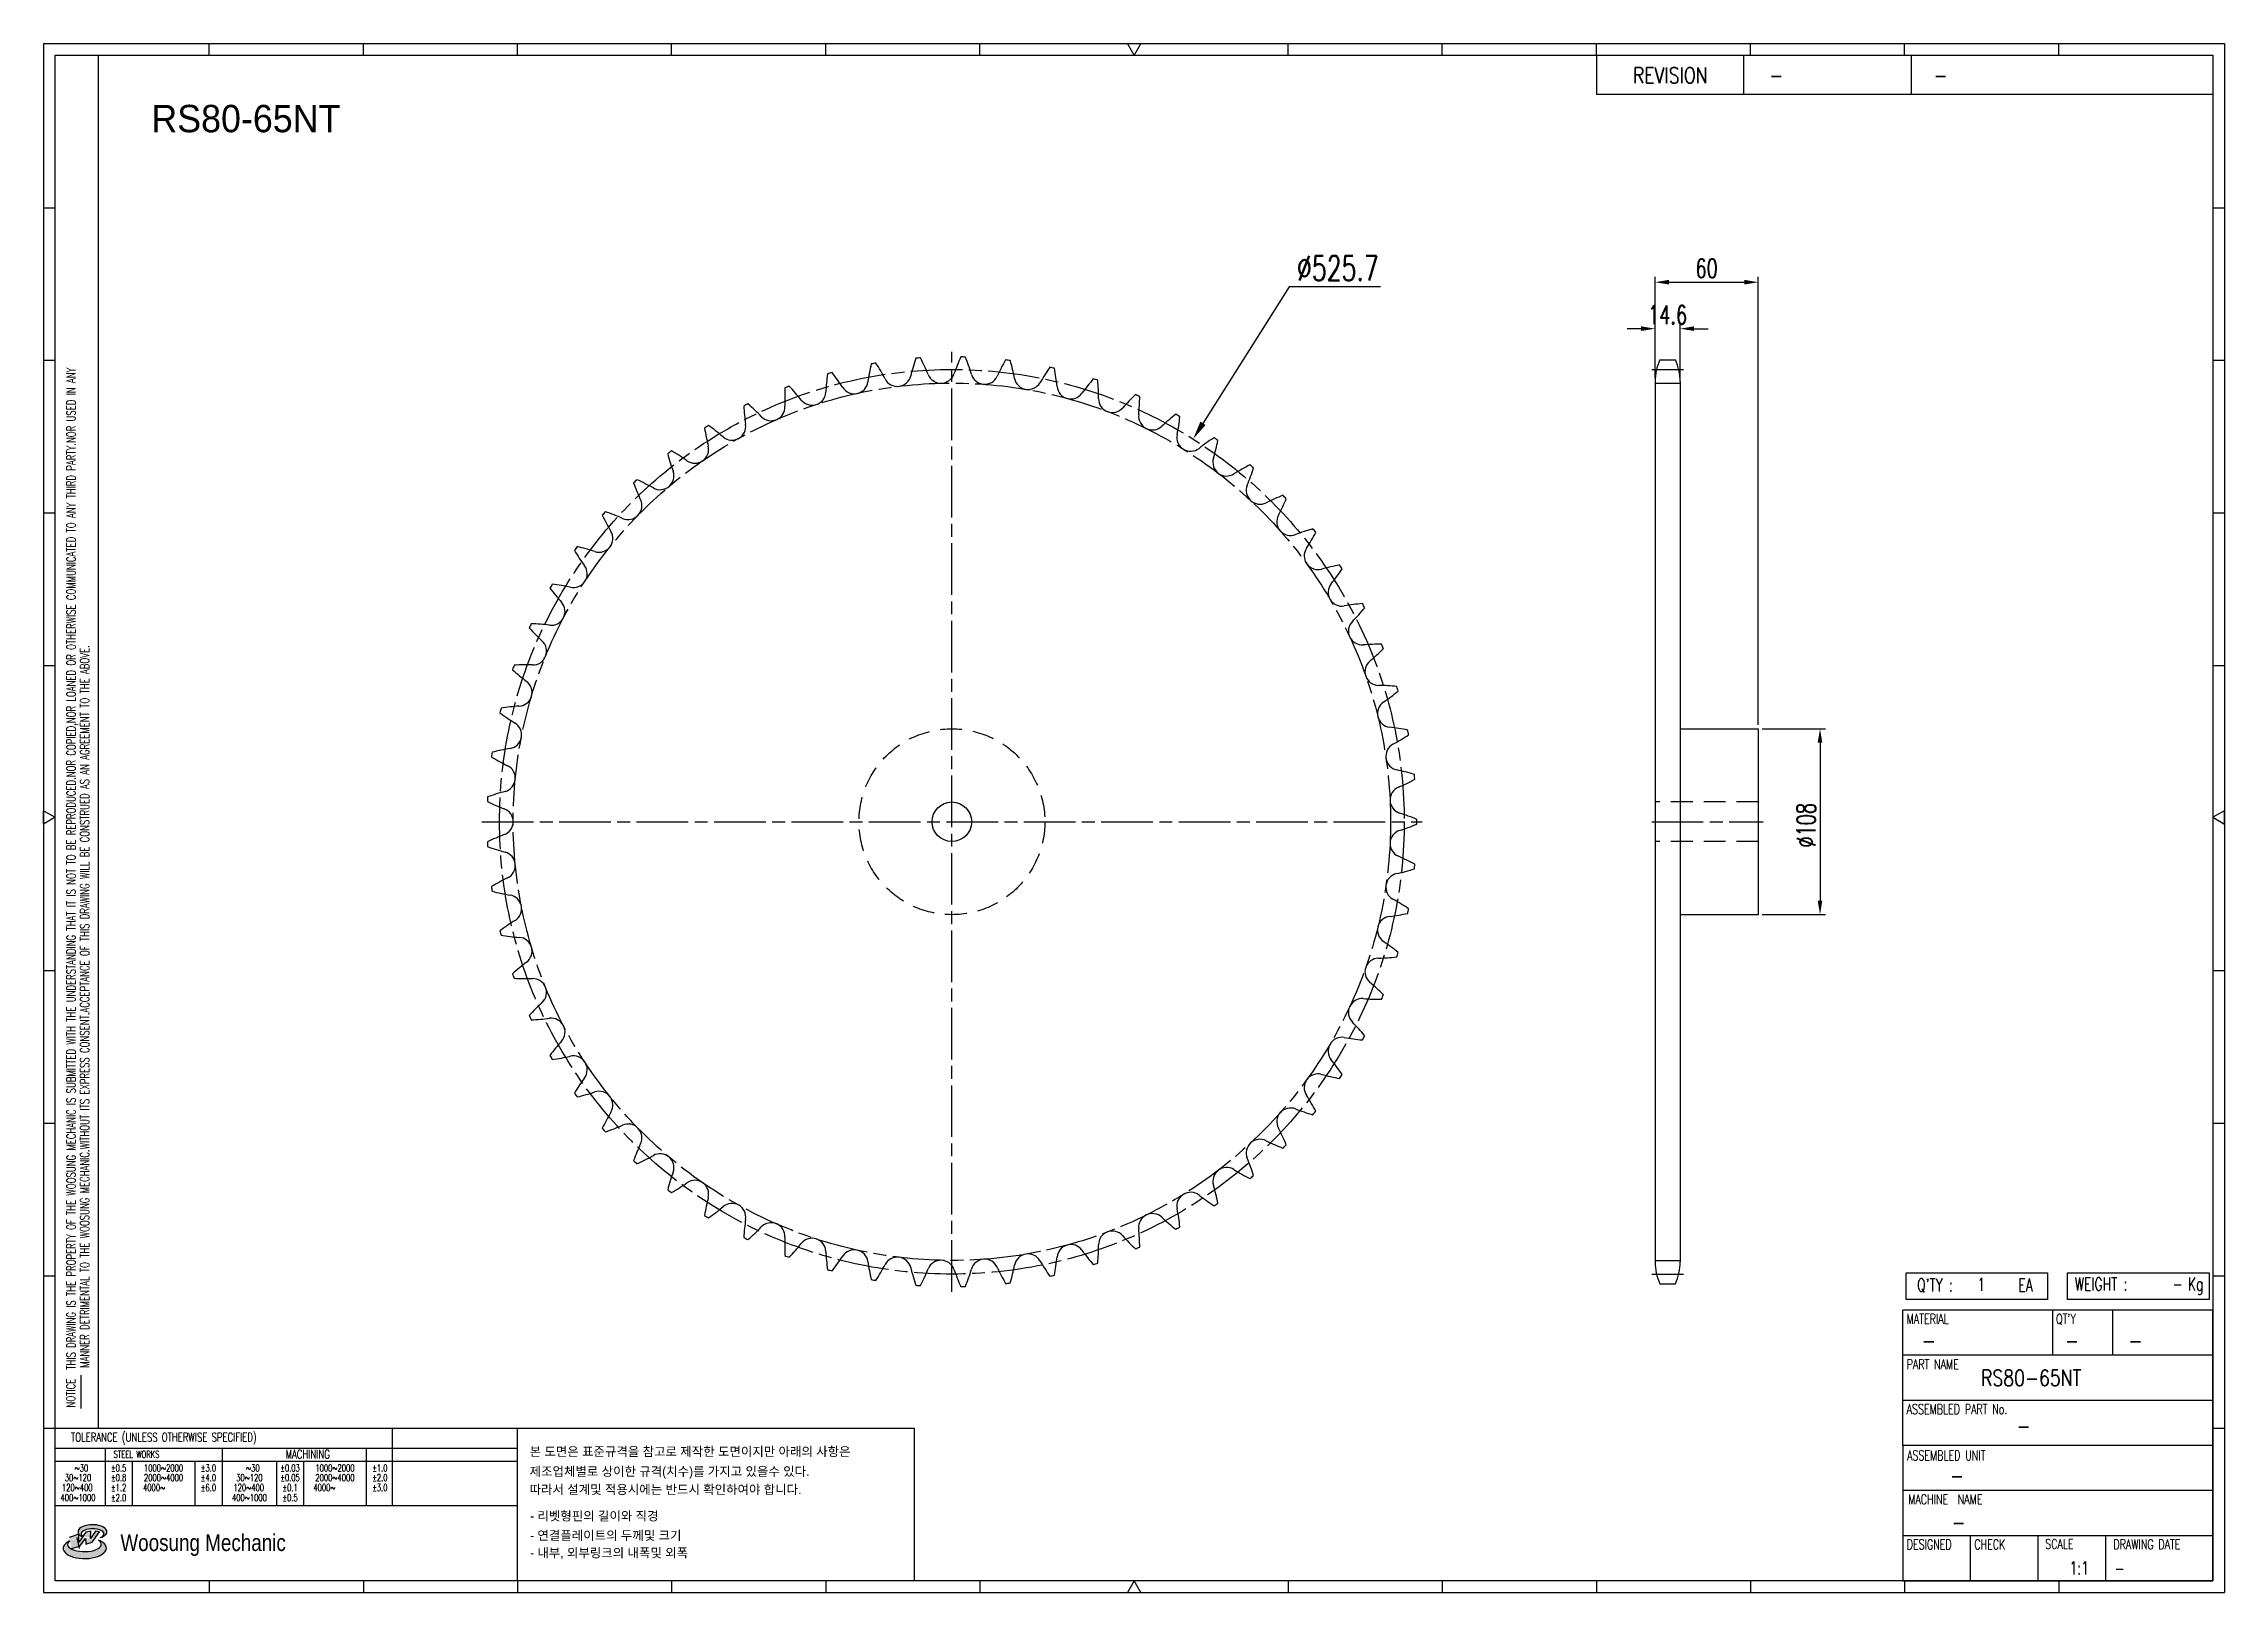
# Model space of a CAD drawing. Header units: millimetres. Extents: x 26814 to 28081, y 33 to 933.
import ezdxf
from ezdxf.enums import TextEntityAlignment as Align

# ---------------------------------------------------------------- set-up
doc = ezdxf.new("R2010")
doc.units = ezdxf.units.MM
for name, pattern in [('AM_ISO08W050', [18, 12, -1.5, 3, -1.5]), ('AM_ISO08W050x2', [9, 6, -0.75, 1.5, -0.75]), ('HIDDEN', [9.525, 6.35, -3.175])]:
    doc.linetypes.add(name, pattern=pattern)
doc.layers.get('Defpoints').update_dxf_attribs({"color": 80})
doc.layers.add('CL2', color=4, linetype='AM_ISO08W050', lineweight=25)
for name, color, linetype in [('HL', 2, 'HIDDEN'), ('LOGO', 7, 'Continuous'), ('S-DIM', 7, 'Continuous'), ('TITLE', 7, 'Continuous')]:
    doc.layers.add(name, color=color, linetype=linetype)
doc.styles.add('HAN', font='ROMANS.shx', dxfattribs={"width": 0.7, "bigfont": 'whgtxt.shx'})
doc.styles.add('HKD_ST2', font='romans.shx', dxfattribs={"width": 0.7, "height": 4, "bigfont": '@extfont2.shx'})
doc.styles.add('HSG', font='SIMPLEX.shx', dxfattribs={"width": 0.7, "bigfont": 'HSG.shx'})
doc.styles.add('MtXpl_', font='Gulim.ttf')
doc.styles.add('SLDTEXTSTYLE4', font='arial.ttf', dxfattribs={"width": 0.8})
doc.dimstyles.new('APP23', dxfattribs={"dimscale": 4.5, "dimtxt": 2.4, "dimasz": 1.8, "dimexe": 0.7, "dimexo": 0.5, "dimgap": 0.6, "dimtad": 1, "dimtoh": 1, "dimdec": 1, "dimrnd": 0.01, "dimzin": 9, "dimdsep": 46, "dimtxsty": 'HSG', "dimcen": 0, "dimclrd": 1, "dimclre": 1, "dimclrt": 256, "dimazin": 2, "dimtp": 1, "dimtm": 1, "dimtfac": 0.5, "dimtdec": 1, "dimtix": 1, "dimtofl": 0, "dimtmove": 0, "dimatfit": 3, "dimfxl": 0, "dimtvp": 1, "dimtolj": 2, "dimlwd": -1, "dimlwe": -1, "dimarcsym": 0})
doc.dimstyles.new('APP28', dxfattribs={"dimscale": 6, "dimtxt": 2.4, "dimasz": 1.8, "dimexe": 0.7, "dimexo": 0.5, "dimgap": 0.6, "dimtad": 1, "dimtoh": 1, "dimdec": 1, "dimrnd": 0.01, "dimzin": 9, "dimdsep": 46, "dimtxsty": 'HSG', "dimcen": 0, "dimclrd": 1, "dimclre": 1, "dimclrt": 256, "dimazin": 2, "dimtp": 1, "dimtm": 1, "dimtfac": 0.5, "dimtdec": 1, "dimtofl": 0, "dimtmove": 0, "dimatfit": 3, "dimfxl": 0, "dimtvp": 1, "dimtolj": 2, "dimlwd": -1, "dimlwe": -1, "dimarcsym": 0})

# ---------------------------------------------------------------- blocks, each defined once
blk = doc.blocks.new('MASTER')
at = {"layer": 'LOGO'}
h = blk.add_hatch(color=10, dxfattribs=at)
h.paths.add_polyline_path([(1.544, 35.177), (1.554, 34.966), (1.779, 35.034), (2.054, 35.422), (1.908, 35.446), (1.728, 35.167), (1.741, 35.439), (1.547, 35.405), (1.292, 35.041), (1.295, 35.33), (0.943, 35.208), (1.03, 34.8), (1.336, 34.885)])
edge = h.paths.add_edge_path()
edge.add_ellipse((1.795, 35.421), major_axis=(-0.53, 0), ratio=0.487785, start_angle=122.36065, end_angle=403.39574)
edge.add_line((1.411, 35.244), (1.419, 35.261))
edge.add_ellipse((1.798, 35.344), major_axis=(-0.423, 0), ratio=0.444396, start_angle=131.58977, end_angle=386.19408, ccw=False)
edge = h.paths.add_edge_path()
edge.add_ellipse((1.512, 34.815), major_axis=(-0.793, 0), ratio=0.480113, start_angle=314.67633, end_angle=590.85213)
edge.add_ellipse((1.501, 34.958), major_axis=(-0.62, 0), ratio=0.43311, start_angle=331.7024, end_angle=574.42495, ccw=False)
at = {"color": 140}
for p, q in [((0, 90.118), (80.15, 90.118)), ((0, 90.118), (0, 33.191)), ((80.15, 90.118), (80.15, 33.191)), ((57.068, 89.693), (57.068, 88.246)), ((62.47, 89.693), (62.47, 88.246)), ((68.635, 89.693), (68.635, 88.246)), ((79.725, 88.246), (57.068, 88.246)), ((68.449, 43.961), (68.449, 44.936)), ((68.449, 44.936), (73.654, 44.936)), ((73.654, 44.936), (73.654, 43.961)), ((74.39, 43.961), (74.39, 44.936)), ((74.39, 44.936), (79.595, 44.936)), ((79.595, 44.936), (79.595, 43.961)), ((68.336, 38.59), (68.336, 43.563)), ((79.725, 43.563), (68.336, 43.563)), ((73.654, 43.961), (68.449, 43.961)), ((73.827, 43.563), (73.827, 41.905)), ((79.595, 43.961), (74.39, 43.961)), ((76.037, 43.563), (76.037, 41.905)), ((79.725, 38.59), (79.725, 43.563)), ((79.725, 41.905), (68.336, 41.905)), ((79.725, 40.248), (68.336, 40.248)), ((68.336, 38.59), (68.336, 33.616)), ((79.725, 38.59), (68.336, 38.59)), ((79.725, 33.616), (79.725, 38.59)), ((79.725, 36.932), (68.336, 36.932)), ((79.725, 35.274), (68.336, 35.274)), ((70.822, 33.616), (70.822, 35.274)), ((73.309, 33.616), (73.309, 35.274)), ((75.796, 33.616), (75.796, 35.274)), ((0, 33.191), (80.15, 33.191)), ((68.336, 33.616), (79.725, 33.616))]:
    blk.add_line(p, q, dxfattribs=at)
for p, q in [((6.089, 89.693), (6.089, 90.118)), ((11.753, 89.693), (11.753, 90.118)), ((17.418, 89.693), (17.418, 90.118)), ((23.082, 89.693), (23.082, 90.118)), ((28.746, 89.693), (28.746, 90.118)), ((34.411, 89.693), (34.411, 90.118)), ((45.739, 89.693), (45.739, 90.118)), ((51.404, 89.693), (51.404, 90.118)), ((57.068, 89.693), (57.068, 90.118)), ((62.732, 89.693), (62.732, 90.118)), ((68.397, 89.693), (68.397, 90.118)), ((74.061, 89.693), (74.061, 90.118)), ((0, 84.085), (0.425, 84.085)), ((79.725, 84.085), (80.15, 84.085)), ((0, 78.478), (0.425, 78.478)), ((79.725, 78.478), (80.15, 78.478)), ((0, 72.87), (0.425, 72.87)), ((79.725, 72.87), (80.15, 72.87)), ((0, 67.262), (0.425, 67.262)), ((79.725, 67.262), (80.15, 67.262)), ((0, 56.047), (0.425, 56.047)), ((79.725, 56.047), (80.15, 56.047)), ((0, 50.439), (0.425, 50.439)), ((79.725, 50.439), (80.15, 50.439)), ((0, 44.832), (0.425, 44.832)), ((79.725, 44.832), (80.15, 44.832)), ((1.377, 39.947), (1.377, 41.174)), ((0, 39.224), (0.425, 39.224)), ((79.725, 39.224), (80.15, 39.224)), ((6.089, 33.616), (6.089, 33.191)), ((11.753, 33.616), (11.753, 33.191)), ((17.418, 33.616), (17.418, 33.191)), ((23.082, 33.616), (23.082, 33.191)), ((28.746, 33.616), (28.746, 33.191)), ((34.411, 33.616), (34.411, 33.191)), ((45.739, 33.616), (45.739, 33.191)), ((51.404, 33.616), (51.404, 33.191)), ((57.068, 33.616), (57.068, 33.191)), ((62.732, 33.616), (62.732, 33.191)), ((68.397, 33.616), (68.397, 33.191)), ((74.061, 33.616), (74.061, 33.191))]:
    blk.add_line(p, q)
at = {"color": 2}
for p, q in [((2.017, 39.224), (2.017, 89.693)), ((0.425, 39.224), (17.418, 39.224)), ((0.425, 38.487), (17.418, 38.487)), ((2.257, 38.487), (2.257, 36.382)), ((6.557, 38.5), (6.557, 36.382)), ((11.857, 38.487), (11.857, 36.382)), ((12.816, 39.224), (12.816, 36.382)), ((17.418, 33.616), (17.418, 39.224)), ((0.425, 38.012), (17.418, 38.012)), ((3.257, 38.012), (3.257, 36.382)), ((5.557, 38.012), (5.557, 36.382)), ((8.557, 38.012), (8.557, 36.382)), ((9.557, 38.026), (9.557, 36.382)), ((0.425, 36.382), (17.418, 36.382))]:
    blk.add_line(p, q, dxfattribs=at)
for points in [[(40.075, 89.693), (39.83, 90.118), (40.32, 90.118)], [(0.425, 61.679), (0, 61.433), (0, 61.924)], [(79.725, 61.679), (80.15, 61.433), (80.15, 61.924)], [(40.075, 33.616), (39.83, 33.191), (40.32, 33.191)]]:
    blk.add_lwpolyline(points, close=True)
at = {"color": 140}
blk.add_lwpolyline([(0.425, 89.693), (79.725, 89.693), (79.725, 33.616), (0.425, 33.616)], close=True, dxfattribs=at)
at = {"layer": 'LOGO'}
for p, q in [((1.295, 35.33), (0.943, 35.208)), ((1.547, 35.405), (1.292, 35.041)), ((1.292, 35.041), (1.295, 35.33)), ((1.741, 35.439), (1.547, 35.405)), ((1.908, 35.446), (1.728, 35.167)), ((1.728, 35.167), (1.741, 35.439)), ((1.779, 35.034), (2.054, 35.422)), ((2.054, 35.422), (1.908, 35.446)), ((1.03, 34.8), (1.336, 34.885)), ((1.224, 35.208), (1.311, 34.8)), ((1.224, 35.208), (1.224, 35.208)), ((1.336, 34.885), (1.544, 35.177)), ((1.419, 35.261), (1.411, 35.244)), ((1.544, 35.177), (1.554, 34.966)), ((1.554, 34.966), (1.779, 35.034))]:
    blk.add_line(p, q, dxfattribs=at)
for centre, major_axis, ratio, start_param, end_param in [((1.795, 35.421), (-0.53, 0), 0.487785, 2.135596, 7.040584), ((1.798, 35.344), (-0.423, 0), 0.444396, 2.296675, 6.740358), ((1.512, 34.815), (-0.793, 0), 0.480113, 5.492138, 10.312315), ((1.501, 34.958), (-0.62, 0), 0.43311, 5.789299, 10.025607)]:
    blk.add_ellipse(centre, major_axis=major_axis, ratio=ratio, start_param=start_param, end_param=end_param, dxfattribs=at)
for s, height, style, width, p in [('REVISION', 0.5806, 'HAN', 0.8, (58.415, 88.664)), ('-', 0.581, 'HAN', 0.8, (63.426, 88.664)), ('-', 0.581, 'HAN', 0.8, (69.468, 88.664)), ("Q'TY : ", 0.4746, 'HKD_ST2', 0.7, (68.857, 44.253)), ('1', 0.475, 'HKD_ST2', 0.7, (71.071, 44.275)), ('EA', 0.4746, 'HKD_ST2', 0.7, (72.578, 44.253)), ('WEIGHT : ', 0.4746, 'HKD_ST2', 0.7, (74.65, 44.286)), ('Kg', 0.4746, 'HKD_ST2', 0.7, (78.807, 44.286)), ('-', 0.581, 'HAN', 0.8, (69.029, 42.157)), ('-', 0.581, 'HAN', 0.8, (74.289, 42.157)), ('-', 0.581, 'HAN', 0.8, (76.623, 42.157)), ('-', 0.581, 'HAN', 0.8, (72.515, 39.013)), ('-', 0.581, 'HAN', 0.8, (70.067, 37.189)), ('-', 0.581, 'HAN', 0.8, (70.126, 35.48)), ('1:1', 0.4746, 'HKD_ST2', 0.7, (74.458, 33.848)), ('-', 0.475, 'HKD_ST2', 0.7, (76.112, 33.837))]:
    blk.add_text(s, height=height, dxfattribs=dict(style=style, width=width)).set_placement(p)
at = {"color": 6, "style": 'HKD_ST2', "width": 0.7}
for s, p in [(' THIS DRAWING IS THE PROPERTY OF THE WOOSUNG MECHANIC IS SUBMITTED WITH THE UNDERSTANDING THAT IT IS NOT TO BE REPRODUCED.NOR COPIED,NOR LOANED OR OTHERWISE COMMUNICATED TO ANY THIRD PARTY.NOR USED IN ANY', (1.173, 41.217)), ('MANNER DETRIMENTAL TO THE WOOSUNG MECHANIC.WITHOUT ITS EXPRESS CONSENT.ACCEPTANCE OF THIS DRAWING WILL BE CONSTRUED AS AN AGREEMENT TO THE ABOVE.', (1.672, 41.447))]:
    blk.add_text(s, height=0.326266, rotation=90, dxfattribs=at).set_placement(p)
at = {"style": 'HKD_ST2', "width": 0.7}
blk.add_text('-', height=0.475, dxfattribs=at).set_placement((78.613, 44.286), align=Align.RIGHT)
at = {"color": 254, "style": 'HKD_ST2', "width": 0.7}
for s, height, p in [('MATERIAL', 0.3651, (68.474, 43.425)), ("QT'Y", 0.3651, (73.965, 43.425)), ('PART NAME', 0.3651, (68.474, 41.756)), ('ASSEMBLED PART No.', 0.36511, (68.474, 40.109)), ('ASSEMBLED UNIT', 0.36511, (68.49, 38.408)), ('MACHINE  NAME', 0.36511, (68.532, 36.794)), ('DESIGNED', 0.3651, (68.474, 35.136)), ('CHECK', 0.3651, (70.961, 35.136)), ('SCALE', 0.3651, (73.566, 35.153)), ('DRAWING DATE', 0.36511, (76.071, 35.141))]:
    blk.add_text(s, height=height, dxfattribs=at).set_placement(p, align=Align.TOP_LEFT)
at = {"style": 'HKD_ST2', "width": 0.7}
blk.add_text('NOTICE', height=0.3263, rotation=90, dxfattribs=at).set_placement((1.163, 39.988))
blk.add_text('TOLERANCE (UNLESS OTHERWISE SPECIFIED)', height=0.32627, dxfattribs=at).set_placement((4.417, 38.896), align=Align.MIDDLE_CENTER)
at = {"color": 4, "style": 'HKD_ST2', "width": 0.7}
for s, height, p in [('%%12630', 0.261, (1.389, 37.762)), ('1000%%1262000', 0.26101, (4.407, 37.762)), ('%%12630', 0.261, (7.689, 37.762)), ('1000%%1262000', 0.26101, (10.707, 37.762)), ('120%%126400', 0.26101, (1.237, 37.045)), ('30%%126120', 0.261, (1.263, 37.411)), ('4000%%126', 0.261, (4.061, 37.045)), ('2000%%1264000', 0.26101, (4.407, 37.411)), ('120%%126400', 0.26101, (7.537, 37.045)), ('30%%126120', 0.261, (7.563, 37.411)), ('4000%%126', 0.261, (10.321, 37.045)), ('2000%%1264000', 0.26101, (10.707, 37.411)), ('400%%1261000', 0.26101, (1.263, 36.67)), ('400%%1261000', 0.26101, (7.563, 36.67))]:
    blk.add_text(s, height=height, dxfattribs=at).set_placement(p, align=Align.MIDDLE_CENTER)
for s, height, p in [('%%P0.5', 0.261, (2.757, 37.762)), ('STEEL WORKS', 0.26101, (3.416, 38.268)), ('%%P3.0', 0.261, (6.057, 37.762)), ('%%P0.03', 0.261, (9.057, 37.762)), ('MACHINING', 0.3263, (9.707, 38.27)), ('%%P1.0', 0.261, (12.357, 37.762)), ('%%P0.8', 0.261, (2.757, 37.411)), ('%%P1.2', 0.261, (2.757, 37.045)), ('%%P4.0', 0.261, (6.057, 37.411)), ('%%P6.0', 0.261, (6.057, 37.045)), ('%%P0.05', 0.261, (9.057, 37.411)), ('%%P0.1', 0.261, (9.057, 37.045)), ('%%P2.0', 0.261, (12.357, 37.411)), ('%%P3.0', 0.261, (12.357, 37.045)), ('%%P2.0', 0.261, (2.757, 36.67)), ('%%P0.5', 0.261, (9.057, 36.67))]:
    blk.add_text(s, height=height, dxfattribs=at).set_placement(p, align=Align.MIDDLE)
at = {"color": 1, "style": 'SLDTEXTSTYLE4', "width": 0.8}
blk.add_text('Woosung Mechanic', height=0.61957, dxfattribs=at).set_placement((2.822, 34.711))
blk = doc.blocks.new('*D3')
at = {"layer": 'Defpoints', "color": 0, "transparency": 16777216}
for p in [(27765.2, 767), (27750.6, 736.2), (27765.2, 735.4)]:
    blk.add_point(p, dxfattribs=at)
at = {"layer": 'S-DIM', "color": 1, "transparency": 16777216}
for p, q in [((27742.5, 767), (27734.4, 767)), ((27750.6, 738.5), (27750.6, 770.2)), ((27765.2, 737.6), (27765.2, 770.2)), ((27773.3, 767), (27781.4, 767))]:
    blk.add_line(p, q, dxfattribs=at)
for points in [[(27742.5, 768.4), (27742.5, 765.7), (27750.6, 767)], [(27773.3, 768.4), (27773.3, 765.7), (27765.2, 767)]]:
    blk.add_solid(points, dxfattribs=at)
at = {"layer": 'S-DIM', "transparency": 16777216, "insert": (27757.9, 775.1), "char_height": 10.8, "attachment_point": 5, "style": 'HSG'}
blk.add_mtext('\\A2;14.6', dxfattribs=at)
blk = doc.blocks.new('*D4')
at = {"layer": 'Defpoints', "color": 0, "transparency": 16777216}
for p in [(27810.6, 794), (27750.6, 736.2), (27810.6, 534.5)]:
    blk.add_point(p, dxfattribs=at)
at = {"layer": 'S-DIM', "color": 1, "transparency": 16777216}
for p, q in [((27750.6, 738.5), (27750.6, 797.2)), ((27758.7, 794), (27802.5, 794)), ((27810.6, 536.7), (27810.6, 797.2))]:
    blk.add_line(p, q, dxfattribs=at)
for points in [[(27758.7, 795.4), (27758.7, 792.7), (27750.6, 794)], [(27802.5, 795.4), (27802.5, 792.7), (27810.6, 794)]]:
    blk.add_solid(points, dxfattribs=at)
at = {"layer": 'S-DIM', "transparency": 16777216, "insert": (27780.6, 802.1), "char_height": 10.8, "attachment_point": 5, "style": 'HSG'}
blk.add_mtext('\\A2;60', dxfattribs=at)
blk = doc.blocks.new('*D5')
at = {"layer": 'Defpoints', "color": 0, "transparency": 16777216}
for p in [(27482.2, 702.9), (27201.8, 258.1)]:
    blk.add_point(p, dxfattribs=at)
at = {"layer": 'S-DIM', "color": 1, "transparency": 16777216}
for p, q in [((27538, 791.4), (27487.9, 712)), ((27591, 791.4), (27538, 791.4))]:
    blk.add_line(p, q, dxfattribs=at)
blk.add_solid([(27486.4, 713), (27489.4, 711), (27482.2, 702.9)], dxfattribs=at)
at = {"layer": 'S-DIM', "transparency": 16777216, "insert": (27566.3, 802.2), "char_height": 14.4, "attachment_point": 5, "style": 'HSG'}
blk.add_mtext('\\A2;∅525.7', dxfattribs=at)
blk = doc.blocks.new('*D2')
at = {"layer": 'Defpoints', "color": 0, "transparency": 16777216}
for p in [(27810.6, 534.5), (27810.6, 426.5), (27846.5, 426.5)]:
    blk.add_point(p, dxfattribs=at)
at = {"layer": 'S-DIM', "color": 1, "transparency": 16777216}
for p, q in [((27812.9, 534.5), (27849.6, 534.5)), ((27846.5, 526.4), (27846.5, 434.6)), ((27812.9, 426.5), (27849.6, 426.5))]:
    blk.add_line(p, q, dxfattribs=at)
for points in [[(27845.1, 526.4), (27847.8, 526.4), (27846.5, 534.5)], [(27845.1, 434.6), (27847.8, 434.6), (27846.5, 426.5)]]:
    blk.add_solid(points, dxfattribs=at)
at = {"layer": 'S-DIM', "transparency": 16777216, "insert": (27838.4, 478.4), "char_height": 10.8, "attachment_point": 5, "rotation": 90, "style": 'HSG'}
blk.add_mtext('\\A2;%%c108', dxfattribs=at)

msp = doc.modelspace()

# ---------------------------------------------------------------- linework, layer by layer
for p, q in [((27753.42, 748.95), (27762.42, 748.95)), ((27750.62, 736.25), (27750.62, 224.7)), ((27765.22, 736.25), (27765.22, 224.7)), ((27765.22, 534.47), (27810.62, 534.47)), ((27810.62, 534.47), (27810.62, 426.47)), ((27810.62, 426.47), (27765.22, 426.47)), ((27753.42, 212), (27762.42, 212))]:
    msp.add_line(p, q)
at = {"color": 140}
msp.add_lwpolyline([(27089.59, 128), (27320.11, 128), (27320.11, 39.33), (27089.59, 39.33)], close=True, dxfattribs=at)
msp.add_circle((27342, 480.47), 11.5)
for centre, radius, start, end in [((27442.11, 709.2), 127.68, 161.44157, 166.23077), ((27342, 480.47), 270.18, 93.86351, 94.44419), ((27209.91, 692.34), 127.68, 22.07692, 26.86612), ((27463.71, 698.47), 127.68, 155.90311, 160.69231), ((27342, 480.47), 270.18, 88.32504, 88.90572), ((27230.97, 704.1), 127.68, 16.53846, 21.32766), ((27484.19, 685.71), 127.68, 150.36465, 155.15385), ((27342, 480.47), 270.18, 82.78658, 83.36726), ((27253.07, 713.77), 127.68, 11, 15.7892), ((27780.82, 736.25), 30.2, 155.13196, 180), ((27735.02, 736.25), 30.2, 0, 24.86804), ((27396.29, 724.17), 127.68, 172.5185, 177.30769), ((27342, 480.47), 270.18, 104.94043, 105.52111), ((27171.66, 663.01), 127.68, 33.15385, 37.94304), ((27285.27, 737.22), 8.02, 213.15385, 351.76923), ((27419.56, 717.8), 127.68, 166.98003, 171.76923), ((27342, 480.47), 270.18, 99.40197, 99.98265), ((27190.07, 678.6), 127.68, 27.61538, 32.40458), ((27310.31, 741.5), 8.02, 207.61538, 346.23077), ((27335.65, 743.34), 8.02, 202.07692, 340.69231), ((27361.05, 742.73), 8.02, 196.53846, 335.15385), ((27386.27, 739.66), 8.02, 191, 329.61538), ((27503.33, 671.03), 127.68, 144.82619, 149.61538), ((27342, 480.47), 270.18, 77.24812, 77.8288), ((27276, 721.27), 127.68, 5.46154, 10.25074), ((27520.97, 654.57), 127.68, 139.28773, 144.07692), ((27342, 480.47), 270.18, 71.70966, 72.29034), ((27299.55, 726.51), 127.68, 359.92308, 4.71227), ((27342, 480.47), 270.18, 116.01735, 116.59803), ((27139.76, 626.88), 127.68, 44.23077, 49.01997), ((27372.52, 728.28), 127.68, 178.05696, 182.84615), ((27342, 480.47), 270.18, 110.47889, 111.05957), ((27154.84, 645.72), 127.68, 38.69231, 43.4815), ((27260.75, 730.55), 8.02, 218.69231, 357.30769), ((27411.08, 734.18), 8.02, 185.46154, 324.07692), ((27435.25, 726.33), 8.02, 179.92308, 318.53846), ((27536.94, 636.48), 127.68, 133.74926, 138.53846), ((27342, 480.47), 270.18, 66.1712, 66.75188), ((27323.5, 729.46), 127.68, 354.38462, 359.17381), ((27342, 480.47), 270.18, 121.55581, 122.13649), ((27126.58, 606.68), 127.68, 49.76923, 54.55843), ((27214.22, 710.28), 8.02, 229.76923, 8.38462), ((27348.46, 730.06), 127.68, 183.59542, 188.38462), ((27236.99, 721.54), 8.02, 224.23077, 2.84615), ((27458.54, 716.18), 8.02, 174.38462, 313), ((27551.08, 616.94), 127.68, 128.2108, 133), ((27342, 480.47), 270.18, 60.63274, 61.21342), ((27347.61, 730.09), 127.68, 348.84615, 353.63535), ((27192.63, 696.87), 8.02, 235.30769, 13.92308), ((27324.34, 729.52), 127.68, 189.13388, 193.92308), ((27480.75, 703.84), 8.02, 168.84615, 307.46154), ((27563.28, 596.13), 127.68, 122.67234, 127.46154), ((27371.68, 728.38), 127.68, 343.30769, 348.09689), ((27342, 480.47), 270.18, 55.09428, 55.67496), ((27342, 480.47), 270.18, 127.09428, 127.67496), ((27300.39, 726.66), 127.68, 194.67234, 199.46154), ((27115.4, 585.3), 127.68, 55.30769, 60.09689), ((27501.66, 689.4), 8.02, 163.30769, 301.92308), ((27573.41, 574.23), 127.68, 117.13388, 121.92308), ((27395.47, 724.36), 127.68, 337.76923, 342.55843), ((27342, 480.47), 270.18, 49.55581, 50.13649), ((27342, 480.47), 270.18, 132.63274, 133.21342), ((27276.82, 721.49), 127.68, 200.2108, 205), ((27106.34, 562.94), 127.68, 60.84615, 65.63535), ((27172.45, 681.45), 8.02, 240.84615, 19.46154), ((27521.08, 673.02), 8.02, 157.76923, 296.38462), ((27342, 480.47), 270.18, 138.1712, 138.75188), ((27099.48, 539.81), 127.68, 66.38462, 71.17381), ((27153.84, 664.14), 8.02, 246.38462, 25), ((27581.38, 551.46), 127.68, 111.59542, 116.38462), ((27418.76, 718.06), 127.68, 332.23077, 337.01997), ((27342, 480.47), 270.18, 44.01735, 44.59803), ((27136.99, 645.12), 8.02, 251.92308, 30.53846), ((27253.86, 714.07), 127.68, 205.74926, 210.53846), ((27538.82, 654.84), 8.02, 152.23077, 290.84615), ((27587.11, 528.03), 127.68, 106.05696, 110.84615), ((27441.33, 709.54), 127.68, 326.69231, 331.4815), ((27342, 480.47), 270.18, 38.47889, 39.05957), ((27342, 480.47), 270.18, 143.70966, 144.29034), ((27231.73, 704.48), 127.68, 211.28773, 216.07692), ((27094.89, 516.13), 127.68, 71.92308, 76.71227), ((27554.73, 635.03), 8.02, 146.69231, 285.30769), ((27122.06, 624.57), 8.02, 257.46154, 36.07692), ((27590.56, 504.15), 127.68, 100.5185, 105.30769), ((27462.97, 698.89), 127.68, 321.15385, 325.94304), ((27342, 480.47), 270.18, 32.94043, 33.52111), ((27342, 480.47), 270.18, 149.24812, 149.8288), ((27210.63, 692.79), 127.68, 216.82619, 221.61538), ((27092.6, 492.11), 127.68, 77.46154, 82.25074), ((27568.66, 613.77), 8.02, 141.15385, 279.76923), ((27109.18, 602.67), 8.02, 263, 41.61538), ((27591.68, 480.05), 127.68, 94.98003, 99.76923), ((27580.46, 591.28), 8.02, 135.61538, 274.23077), ((27483.49, 686.19), 127.68, 315.61538, 320.40458), ((27342, 480.47), 270.18, 27.40197, 27.98265), ((27342, 480.47), 270.18, 154.78658, 155.36726), ((27190.75, 679.12), 127.68, 222.36465, 227.15385), ((27092.64, 467.99), 127.68, 83, 87.7892), ((27098.47, 579.63), 8.02, 268.53846, 47.15385), ((27590.48, 455.95), 127.68, 89.44157, 94.23077), ((27342, 480.47), 270.18, 21.86351, 22.44419), ((27342, 480.47), 270.18, 160.32504, 160.90572), ((27095.01, 443.98), 127.68, 88.53846, 93.32766), ((27590.05, 567.75), 8.02, 130.07692, 268.69231), ((27502.68, 671.58), 127.68, 310.07692, 314.86612), ((27172.28, 663.59), 127.68, 227.90311, 232.69231), ((27090.04, 555.66), 8.02, 274.07692, 52.69231), ((27586.95, 432.09), 127.68, 83.90311, 88.69231), ((27342, 480.47), 270.18, 16.32504, 16.90572), ((27342, 480.47), 270.18, 165.86351, 166.44419), ((27099.68, 420.31), 127.68, 94.07692, 98.86612), ((27597.31, 543.4), 8.02, 124.53846, 263.15385), ((27520.38, 655.18), 127.68, 304.53846, 309.32766), ((27155.4, 646.35), 127.68, 233.44157, 238.23077), ((27083.96, 530.99), 8.02, 279.61538, 58.23077), ((27581.14, 408.67), 127.68, 78.36465, 83.15385), ((27342, 480.47), 270.18, 10.78658, 11.36726), ((27342, 480.47), 270.18, 171.40197, 171.98265), ((27106.62, 397.2), 127.68, 99.61538, 104.40458), ((27602.19, 518.46), 8.02, 119, 257.61538), ((27536.41, 637.15), 127.68, 299, 303.7892), ((27140.26, 627.57), 127.68, 238.98003, 243.76923), ((27080.29, 505.85), 8.02, 285.15385, 63.76923), ((27573.09, 385.93), 127.68, 72.82619, 77.61538), ((27342, 480.47), 270.18, 5.24812, 5.8288), ((27342, 480.47), 270.18, 176.94043, 177.52111), ((27115.76, 374.87), 127.68, 105.15385, 109.94304), ((27604.64, 493.18), 8.02, 113.46154, 252.07692), ((27550.62, 617.65), 127.68, 293.46154, 298.25074), ((27127.01, 607.41), 127.68, 244.5185, 249.30769), ((27079.06, 480.47), 8.02, 290.69231, 69.30769), ((27562.89, 364.07), 127.68, 67.28773, 72.07692), ((27342, 480.47), 270.18, 359.70966, 0.29034), ((27127.01, 353.53), 127.68, 110.69231, 115.4815), ((27604.64, 467.77), 8.02, 107.92308, 246.53846), ((27562.89, 596.88), 127.68, 287.92308, 292.71227), ((27342, 480.47), 270.18, 182.47889, 183.05957), ((27115.76, 586.07), 127.68, 250.05696, 254.84615), ((27080.29, 455.09), 8.02, 296.23077, 74.84615), ((27550.62, 343.29), 127.68, 61.74926, 66.53846), ((27140.26, 333.37), 127.68, 116.23077, 121.01997), ((27602.19, 442.48), 8.02, 102.38462, 241), ((27573.09, 575.02), 127.68, 282.38462, 287.17381), ((27342, 480.47), 270.18, 354.1712, 354.75188), ((27342, 480.47), 270.18, 188.01735, 188.59803), ((27106.62, 563.74), 127.68, 255.59542, 260.38462), ((27083.96, 429.95), 8.02, 301.76923, 80.38462), ((27536.41, 323.8), 127.68, 56.2108, 61), ((27155.4, 314.59), 127.68, 121.76923, 126.55843), ((27597.31, 417.54), 8.02, 96.84615, 235.46154), ((27581.14, 552.27), 127.68, 276.84615, 281.63535), ((27342, 480.47), 270.18, 348.63274, 349.21342), ((27342, 480.47), 270.18, 193.55581, 194.13649), ((27099.68, 540.63), 127.68, 261.13388, 265.92308), ((27090.04, 405.28), 8.02, 307.30769, 85.92308), ((27520.38, 305.77), 127.68, 50.67234, 55.46154), ((27172.28, 297.35), 127.68, 127.30769, 132.09689), ((27590.05, 393.2), 8.02, 91.30769, 229.92308), ((27586.95, 528.86), 127.68, 271.30769, 276.09689), ((27342, 480.47), 270.18, 343.09428, 343.67496), ((27342, 480.47), 270.18, 199.09428, 199.67496), ((27095.01, 516.97), 127.68, 266.67234, 271.46154), ((27098.47, 381.32), 8.02, 312.84615, 91.46154), ((27502.68, 289.37), 127.68, 45.13388, 49.92308), ((27190.75, 281.83), 127.68, 132.84615, 137.63535), ((27342, 480.47), 270.18, 204.63274, 205.21342), ((27580.46, 369.67), 8.02, 85.76923, 224.38462), ((27590.48, 504.99), 127.68, 265.76923, 270.55843), ((27342, 480.47), 270.18, 337.55581, 338.13649), ((27092.64, 492.96), 127.68, 272.2108, 277), ((27109.18, 358.27), 8.02, 318.38462, 97), ((27568.66, 347.17), 8.02, 80.23077, 218.84615), ((27591.68, 480.89), 127.68, 260.23077, 265.01997), ((27483.49, 274.75), 127.68, 39.59542, 44.38462), ((27342, 480.47), 270.18, 332.01735, 332.59803), ((27210.63, 268.16), 127.68, 138.38462, 143.17381), ((27342, 480.47), 270.18, 210.1712, 210.75188), ((27092.6, 468.83), 127.68, 277.74926, 282.53846), ((27122.06, 336.37), 8.02, 323.92308, 102.53846), ((27231.73, 256.47), 127.68, 143.92308, 148.71227), ((27554.73, 325.92), 8.02, 74.69231, 213.30769), ((27590.56, 456.8), 127.68, 254.69231, 259.4815), ((27462.97, 262.06), 127.68, 34.05696, 38.84615), ((27342, 480.47), 270.18, 326.47889, 327.05957), ((27342, 480.47), 270.18, 215.70966, 216.29034), ((27094.89, 444.81), 127.68, 283.28773, 288.07692), ((27136.99, 315.82), 8.02, 329.46154, 108.07692), ((27441.33, 251.4), 127.68, 28.5185, 33.30769), ((27253.86, 246.87), 127.68, 149.46154, 154.25074), ((27099.48, 421.13), 127.68, 288.82619, 293.61538), ((27153.84, 296.8), 8.02, 335, 113.61538), ((27538.82, 306.11), 8.02, 69.15385, 207.76923), ((27587.11, 432.92), 127.68, 249.15385, 253.94304), ((27342, 480.47), 270.18, 320.94043, 321.52111), ((27342, 480.47), 270.18, 221.24812, 221.8288), ((27276.82, 239.45), 127.68, 155, 159.7892), ((27521.08, 287.92), 8.02, 63.61538, 202.23077), ((27581.38, 409.48), 127.68, 243.61538, 248.40458), ((27418.76, 242.88), 127.68, 22.98003, 27.76923), ((27342, 480.47), 270.18, 315.40197, 315.98265), ((27342, 480.47), 270.18, 226.78658, 227.36726), ((27106.34, 398), 127.68, 294.36465, 299.15385), ((27172.45, 279.5), 8.02, 340.53846, 119.15385), ((27501.66, 271.54), 8.02, 58.07692, 196.69231), ((27395.47, 236.59), 127.68, 17.44157, 22.23077), ((27300.39, 234.29), 127.68, 160.53846, 165.32766), ((27342, 480.47), 270.18, 232.32504, 232.90572), ((27115.4, 375.64), 127.68, 299.90311, 304.69231), ((27192.63, 264.07), 8.02, 346.07692, 124.69231), ((27371.68, 232.56), 127.68, 11.90311, 16.69231), ((27573.41, 386.71), 127.68, 238.07692, 242.86612), ((27342, 480.47), 270.18, 309.86351, 310.44419), ((27324.34, 231.42), 127.68, 166.07692, 170.86612), ((27126.58, 354.26), 127.68, 305.44157, 310.23077), ((27214.22, 250.66), 8.02, 351.61538, 130.23077), ((27480.75, 257.11), 8.02, 52.53846, 191.15385), ((27347.61, 230.86), 127.68, 6.36465, 11.15385), ((27563.28, 364.82), 127.68, 232.53846, 237.32766), ((27342, 480.47), 270.18, 304.32504, 304.90572), ((27342, 480.47), 270.18, 237.86351, 238.44419), ((27348.46, 230.88), 127.68, 171.61538, 176.40458), ((27139.76, 334.06), 127.68, 310.98003, 315.76923), ((27236.99, 239.4), 8.02, 357.15385, 135.76923), ((27435.25, 234.61), 8.02, 41.46154, 180.07692), ((27458.54, 244.76), 8.02, 47, 185.61538), ((27323.5, 231.48), 127.68, 0.82619, 5.61538), ((27551.08, 344), 127.68, 227, 231.7892), ((27342, 480.47), 270.18, 298.78658, 299.36726), ((27342, 480.47), 270.18, 243.40197, 243.98265), ((27372.52, 232.67), 127.68, 177.15385, 181.94304), ((27342, 480.47), 270.18, 248.94043, 249.52111), ((27154.84, 315.22), 127.68, 316.5185, 321.30769), ((27260.75, 230.39), 8.02, 2.69231, 141.30769), ((27396.29, 236.77), 127.68, 182.69231, 187.4815), ((27285.27, 223.72), 8.02, 8.23077, 146.84615), ((27386.27, 221.28), 8.02, 30.38462, 169), ((27411.08, 226.76), 8.02, 35.92308, 174.53846), ((27520.97, 306.37), 127.68, 215.92308, 220.71227), ((27299.55, 234.43), 127.68, 355.28773, 0.07692), ((27536.94, 324.46), 127.68, 221.46154, 226.25074), ((27342, 480.47), 270.18, 293.24812, 293.8288), ((27342, 480.47), 270.18, 254.47889, 255.05957), ((27171.66, 297.93), 127.68, 322.05696, 326.84615), ((27419.56, 243.15), 127.68, 188.23077, 193.01997), ((27190.07, 282.34), 127.68, 327.59542, 332.38462), ((27310.31, 219.44), 8.02, 13.76923, 152.38462), ((27442.11, 251.74), 127.68, 193.76923, 198.55843), ((27209.91, 268.6), 127.68, 333.13388, 337.92308), ((27335.65, 217.6), 8.02, 19.30769, 157.92308), ((27463.71, 262.47), 127.68, 199.30769, 204.09689), ((27230.97, 256.84), 127.68, 338.67234, 343.46154), ((27361.05, 218.22), 8.02, 24.84615, 163.46154), ((27484.19, 275.23), 127.68, 204.84615, 209.63535), ((27253.07, 247.17), 127.68, 344.2108, 349), ((27503.33, 289.91), 127.68, 210.38462, 215.17381), ((27342, 480.47), 270.18, 282.1712, 282.75188), ((27276, 239.68), 127.68, 349.74926, 354.53846), ((27342, 480.47), 270.18, 287.70966, 288.29034), ((27780.82, 224.7), 30.2, 180, 204.86804), ((27735.02, 224.7), 30.2, 335.13196, 0), ((27342, 480.47), 270.18, 260.01735, 260.59803), ((27342, 480.47), 270.18, 265.55581, 266.13649), ((27342, 480.47), 270.18, 271.09428, 271.67496), ((27342, 480.47), 270.18, 276.63274, 277.21342)]:
    msp.add_arc(centre, radius, start, end)
at = {"layer": 'CL2', "linetype": 'AM_ISO08W050x2', "ltscale": 5}
for p, q in [((27342, 207.29), (27342, 753.65)), ((27748.67, 743.34), (27767.16, 743.34)), ((27750.62, 735.4), (27765.22, 735.4)), ((27068.82, 480.47), (27615.19, 480.47)), ((27748.67, 480.47), (27813.43, 480.47)), ((27748.67, 217.6), (27767.16, 217.6)), ((27750.62, 225.54), (27765.22, 225.54))]:
    msp.add_line(p, q, dxfattribs=at)
for radius in [262.87, 254.93]:
    msp.add_circle((27342, 480.47), radius, dxfattribs=at)
at = {"layer": 'HL', "linetype": 'HIDDEN', "ltscale": 2}
for p, q in [((27810.62, 491.97), (27750.62, 491.97)), ((27810.62, 468.97), (27750.62, 468.97))]:
    msp.add_line(p, q, dxfattribs=at)
at = {"layer": 'HL', "ltscale": 2}
msp.add_circle((27342, 480.47), 54, dxfattribs=at)

# ---------------------------------------------------------------- block references
at = {"color": 140, "xscale": 15.81103464176613, "yscale": 15.81103464176613, "zscale": 15.81103464176613}
msp.add_blockref('MASTER', (26814.2, -492.17), dxfattribs=at)

# ---------------------------------------------------------------- texts
at = {"style": 'HAN', "width": 0.8}
msp.add_text('RS80-65NT', height=9.18, dxfattribs=at).set_placement((27940.06, 152.69))
at = {"color": 140, "style": 'MtXpl_'}
for s, p in [('본 도면은 표준규격을 참고로 제작한 도면이지만 아래의 사항은', (27096.6, 111.84)), ('제조업체별로 상이한 규격(치수)를 가지고 있을수 있다.', (27096.6, 100.31)), ('따라서 설계및 적용시에는 반드시 확인하여야 합니다.', (27096.6, 89.79)), ('- 리벳형핀의 길이와 직경', (27096.89, 74.39)), ('- 연결플레이트의 두께및 크기', (27096.89, 63.1)), ('- 내부, 외부링크의 내폭및 외폭', (27096.89, 52.97))]:
    msp.add_text(s, height=5.3037, dxfattribs=at).set_placement(p)
at = {"layer": 'TITLE', "color": 254, "style": 'MtXpl_'}
msp.add_text('RS80-65NT', height=15.911, dxfattribs=at).set_placement((26876.8, 881.17))

# ---------------------------------------------------------------- dimensions: what is measured, and where the dimension line sits
at = {"layer": 'S-DIM'}
dim = msp.add_diameter_dim_2p(p1=(27201.85, 258.09), p2=(27482.16, 702.85), dimstyle='APP28', dxfattribs=at)
dim.commit()
dim.dimension.update_dxf_attribs({"geometry": '*D5', "text_midpoint": (27566.3, 791.41), "dimtype": 131})
dim = msp.add_linear_dim(base=(27810.62, 794.01), p1=(27750.62, 736.25), p2=(27810.62, 534.47), dimstyle='APP23', dxfattribs=at)
dim.commit()
dim.dimension.update_dxf_attribs({"geometry": '*D4', "text_midpoint": (27780.62, 802.11)})
dim = msp.add_linear_dim(base=(27765.22, 767.01), p1=(27750.62, 736.25), p2=(27765.22, 735.4), dimstyle='APP23', dxfattribs=at)
dim.commit()
dim.dimension.update_dxf_attribs({"geometry": '*D3', "text_midpoint": (27757.92, 767.01), "dimtype": 128})
dim = msp.add_linear_dim(base=(27846.49, 426.47), p1=(27810.62, 534.47), p2=(27810.62, 426.47), angle=90, text='%%c<>', dimstyle='APP23', dxfattribs=at)
dim.commit()
dim.dimension.update_dxf_attribs({"geometry": '*D2', "text_midpoint": (27846.49, 478.43), "dimtype": 128})

doc.saveas('drawing.dxf')
